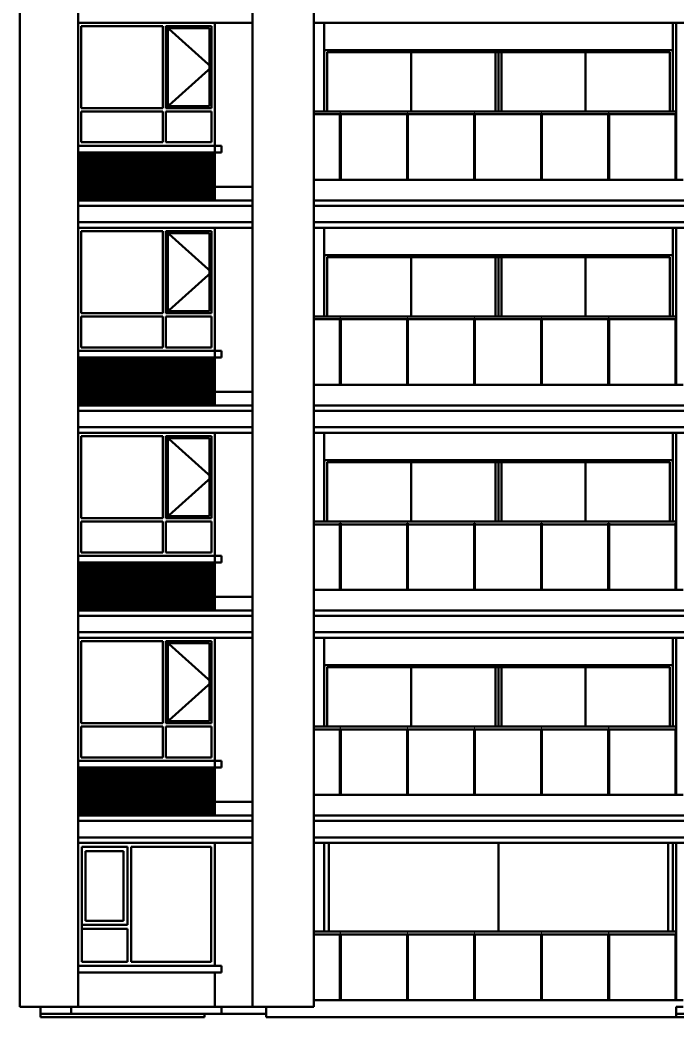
# Model space of a CAD drawing. Header units: millimetres. Extents: x 342 to 54742, y 308 to 27758.
# Drawn here: x 1142 to 10755, y 308 to 14898 of the extents above; entities that cross this region are included whole.
import ezdxf

# ---------------------------------------------------------------- set-up
doc = ezdxf.new("R2010")
doc.units = ezdxf.units.MM
doc.layers.add('AE-ELEV-3', color=252, linetype='Continuous')
doc.layers.add('AE-ELEV-4', color=251, linetype='Continuous')

msp = doc.modelspace()

# ---------------------------------------------------------------- linework, layer by layer
at = {"layer": 'AE-ELEV-3', "color": 252, "linetype": 'Continuous', "lineweight": 50}
for p, q in [((1142, 458), (1142, 21558)), ((4542, 458), (4542, 21558)), ((1992, 458), (1992, 20858)), ((5442, 458), (5442, 20858)), ((1992, 14858), (4542, 14858)), ((3992, 13058), (3992, 14858)), ((5442, 14858), (12492, 14858)), ((5592, 13558), (5592, 14858)), ((10692, 13558), (10692, 14858)), ((10742, 13558), (10742, 14858)), ((1992, 13058), (3992, 13058)), ((1992, 13058), (3992, 13058)), ((1992, 13058), (3992, 13058)), ((1992, 13058), (3992, 13058)), ((1992, 13058), (4092, 13058)), ((3992, 12958), (3992, 13058)), ((3992, 12958), (3992, 13058)), ((3992, 12958), (3992, 13058)), ((3992, 12958), (3992, 13058)), ((3992, 13058), (4092, 13058)), ((4092, 12958), (4092, 13058)), ((1992, 12958), (3992, 12958)), ((1992, 12958), (3992, 12958)), ((1992, 12958), (3992, 12958)), ((1992, 12958), (3992, 12958)), ((1992, 12958), (4092, 12958)), ((1992, 12948), (3992, 12948)), ((1992, 12948), (3992, 12948)), ((1992, 12948), (3992, 12948)), ((1992, 12948), (3992, 12948)), ((1992, 12918), (3992, 12918)), ((1992, 12918), (3992, 12918)), ((1992, 12918), (3992, 12918)), ((1992, 12918), (3992, 12918)), ((1992, 12888), (3992, 12888)), ((1992, 12888), (3992, 12888)), ((1992, 12888), (3992, 12888)), ((1992, 12888), (3992, 12888)), ((1992, 12858), (3992, 12858)), ((1992, 12858), (3992, 12858)), ((1992, 12858), (3992, 12858)), ((1992, 12858), (3992, 12858)), ((3992, 12458), (3992, 12958)), ((3992, 12958), (4092, 12958)), ((3992, 12918), (3992, 12948)), ((3992, 12918), (3992, 12948)), ((3992, 12918), (3992, 12948)), ((3992, 12918), (3992, 12948)), ((3992, 12858), (3992, 12888)), ((3992, 12858), (3992, 12888)), ((3992, 12858), (3992, 12888)), ((3992, 12858), (3992, 12888)), ((1992, 12828), (3992, 12828)), ((1992, 12828), (3992, 12828)), ((1992, 12828), (3992, 12828)), ((1992, 12828), (3992, 12828)), ((1992, 12798), (3992, 12798)), ((1992, 12798), (3992, 12798)), ((1992, 12798), (3992, 12798)), ((1992, 12798), (3992, 12798)), ((1992, 12768), (3992, 12768)), ((1992, 12768), (3992, 12768)), ((1992, 12768), (3992, 12768)), ((1992, 12768), (3992, 12768)), ((1992, 12738), (3992, 12738)), ((1992, 12738), (3992, 12738)), ((1992, 12738), (3992, 12738)), ((1992, 12738), (3992, 12738)), ((1992, 12708), (3992, 12708)), ((1992, 12708), (3992, 12708)), ((1992, 12708), (3992, 12708)), ((1992, 12708), (3992, 12708)), ((3992, 12798), (3992, 12828)), ((3992, 12798), (3992, 12828)), ((3992, 12798), (3992, 12828)), ((3992, 12798), (3992, 12828)), ((3992, 12738), (3992, 12768)), ((3992, 12738), (3992, 12768)), ((3992, 12738), (3992, 12768)), ((3992, 12738), (3992, 12768)), ((3992, 12678), (3992, 12708)), ((3992, 12678), (3992, 12708)), ((3992, 12678), (3992, 12708)), ((3992, 12678), (3992, 12708)), ((1992, 12678), (3992, 12678)), ((1992, 12678), (3992, 12678)), ((1992, 12678), (3992, 12678)), ((1992, 12678), (3992, 12678)), ((1992, 12648), (3992, 12648)), ((1992, 12648), (3992, 12648)), ((1992, 12648), (3992, 12648)), ((1992, 12648), (3992, 12648)), ((1992, 12618), (3992, 12618)), ((1992, 12618), (3992, 12618)), ((1992, 12618), (3992, 12618)), ((1992, 12618), (3992, 12618)), ((1992, 12588), (3992, 12588)), ((1992, 12588), (3992, 12588)), ((1992, 12588), (3992, 12588)), ((1992, 12588), (3992, 12588)), ((1992, 12558), (3992, 12558)), ((1992, 12558), (3992, 12558)), ((1992, 12558), (3992, 12558)), ((1992, 12558), (3992, 12558)), ((3992, 12618), (3992, 12648)), ((3992, 12618), (3992, 12648)), ((3992, 12618), (3992, 12648)), ((3992, 12618), (3992, 12648)), ((3992, 12558), (3992, 12588)), ((3992, 12558), (3992, 12588)), ((3992, 12558), (3992, 12588)), ((3992, 12558), (3992, 12588)), ((5442, 12558), (10842, 12558)), ((1992, 12528), (3992, 12528)), ((1992, 12528), (3992, 12528)), ((1992, 12528), (3992, 12528)), ((1992, 12528), (3992, 12528)), ((1992, 12498), (3992, 12498)), ((1992, 12498), (3992, 12498)), ((1992, 12498), (3992, 12498)), ((1992, 12498), (3992, 12498)), ((1992, 12468), (3992, 12468)), ((1992, 12468), (3992, 12468)), ((1992, 12468), (3992, 12468)), ((1992, 12468), (3992, 12468)), ((1992, 12438), (3992, 12438)), ((1992, 12438), (3992, 12438)), ((1992, 12438), (3992, 12438)), ((1992, 12438), (3992, 12438)), ((1992, 12408), (3992, 12408)), ((1992, 12408), (3992, 12408)), ((1992, 12408), (3992, 12408)), ((1992, 12408), (3992, 12408)), ((3992, 12498), (3992, 12528)), ((3992, 12498), (3992, 12528)), ((3992, 12498), (3992, 12528)), ((3992, 12498), (3992, 12528)), ((3992, 12438), (3992, 12468)), ((3992, 12438), (3992, 12468)), ((3992, 12438), (3992, 12468)), ((3992, 12438), (3992, 12468)), ((3992, 12258), (3992, 12458)), ((3992, 12458), (4542, 12458)), ((3992, 12458), (4542, 12458)), ((3992, 12378), (3992, 12408)), ((3992, 12378), (3992, 12408)), ((3992, 12378), (3992, 12408)), ((3992, 12378), (3992, 12408)), ((1992, 12378), (3992, 12378)), ((1992, 12378), (3992, 12378)), ((1992, 12378), (3992, 12378)), ((1992, 12378), (3992, 12378)), ((1992, 12348), (3992, 12348)), ((1992, 12348), (3992, 12348)), ((1992, 12348), (3992, 12348)), ((1992, 12348), (3992, 12348)), ((1992, 12318), (3992, 12318)), ((1992, 12318), (3992, 12318)), ((1992, 12318), (3992, 12318)), ((1992, 12318), (3992, 12318)), ((1992, 12288), (3992, 12288)), ((1992, 12288), (3992, 12288)), ((1992, 12288), (3992, 12288)), ((1992, 12288), (3992, 12288)), ((1992, 12258), (4542, 12258)), ((3992, 12318), (3992, 12348)), ((3992, 12318), (3992, 12348)), ((3992, 12318), (3992, 12348)), ((3992, 12318), (3992, 12348)), ((3992, 12258), (3992, 12288)), ((3992, 12258), (3992, 12288)), ((3992, 12258), (3992, 12288)), ((3992, 12258), (3992, 12288)), ((5442, 12258), (12492, 12258)), ((1992, 12178), (4542, 12178)), ((5442, 12178), (12492, 12178)), ((1992, 11938), (4542, 11938)), ((1992, 11858), (4542, 11858)), ((3992, 10058), (3992, 11858)), ((5442, 11938), (12492, 11938)), ((5442, 11858), (12492, 11858)), ((5592, 10558), (5592, 11858)), ((10692, 10558), (10692, 11858)), ((10742, 10558), (10742, 11858)), ((1992, 10058), (3992, 10058)), ((1992, 10058), (3992, 10058)), ((1992, 10058), (3992, 10058)), ((1992, 10058), (3992, 10058)), ((1992, 10058), (4092, 10058)), ((1992, 9958), (3992, 9958)), ((1992, 9958), (3992, 9958)), ((1992, 9958), (3992, 9958)), ((1992, 9958), (3992, 9958)), ((1992, 9958), (4092, 9958)), ((1992, 9948), (3992, 9948)), ((1992, 9948), (3992, 9948)), ((1992, 9948), (3992, 9948)), ((1992, 9948), (3992, 9948)), ((3992, 9958), (3992, 10058)), ((3992, 9958), (3992, 10058)), ((3992, 9958), (3992, 10058)), ((3992, 9958), (3992, 10058)), ((3992, 10058), (4092, 10058)), ((3992, 9458), (3992, 9958)), ((3992, 9958), (4092, 9958)), ((3992, 9918), (3992, 9948)), ((3992, 9918), (3992, 9948)), ((3992, 9918), (3992, 9948)), ((3992, 9918), (3992, 9948)), ((4092, 9958), (4092, 10058)), ((1992, 9918), (3992, 9918)), ((1992, 9918), (3992, 9918)), ((1992, 9918), (3992, 9918)), ((1992, 9918), (3992, 9918)), ((1992, 9888), (3992, 9888)), ((1992, 9888), (3992, 9888)), ((1992, 9888), (3992, 9888)), ((1992, 9888), (3992, 9888)), ((1992, 9858), (3992, 9858)), ((1992, 9858), (3992, 9858)), ((1992, 9858), (3992, 9858)), ((1992, 9858), (3992, 9858)), ((1992, 9828), (3992, 9828)), ((1992, 9828), (3992, 9828)), ((1992, 9828), (3992, 9828)), ((1992, 9828), (3992, 9828)), ((1992, 9798), (3992, 9798)), ((1992, 9798), (3992, 9798)), ((1992, 9798), (3992, 9798)), ((1992, 9798), (3992, 9798)), ((3992, 9858), (3992, 9888)), ((3992, 9858), (3992, 9888)), ((3992, 9858), (3992, 9888)), ((3992, 9858), (3992, 9888)), ((3992, 9798), (3992, 9828)), ((3992, 9798), (3992, 9828)), ((3992, 9798), (3992, 9828)), ((3992, 9798), (3992, 9828)), ((1992, 9768), (3992, 9768)), ((1992, 9768), (3992, 9768)), ((1992, 9768), (3992, 9768)), ((1992, 9768), (3992, 9768)), ((1992, 9738), (3992, 9738)), ((1992, 9738), (3992, 9738)), ((1992, 9738), (3992, 9738)), ((1992, 9738), (3992, 9738)), ((1992, 9708), (3992, 9708)), ((1992, 9708), (3992, 9708)), ((1992, 9708), (3992, 9708)), ((1992, 9708), (3992, 9708)), ((1992, 9678), (3992, 9678)), ((1992, 9678), (3992, 9678)), ((1992, 9678), (3992, 9678)), ((1992, 9678), (3992, 9678)), ((1992, 9648), (3992, 9648)), ((1992, 9648), (3992, 9648)), ((1992, 9648), (3992, 9648)), ((1992, 9648), (3992, 9648)), ((3992, 9738), (3992, 9768)), ((3992, 9738), (3992, 9768)), ((3992, 9738), (3992, 9768)), ((3992, 9738), (3992, 9768)), ((3992, 9678), (3992, 9708)), ((3992, 9678), (3992, 9708)), ((3992, 9678), (3992, 9708)), ((3992, 9678), (3992, 9708)), ((3992, 9618), (3992, 9648)), ((3992, 9618), (3992, 9648)), ((3992, 9618), (3992, 9648)), ((3992, 9618), (3992, 9648)), ((1992, 9618), (3992, 9618)), ((1992, 9618), (3992, 9618)), ((1992, 9618), (3992, 9618)), ((1992, 9618), (3992, 9618)), ((1992, 9588), (3992, 9588)), ((1992, 9588), (3992, 9588)), ((1992, 9588), (3992, 9588)), ((1992, 9588), (3992, 9588)), ((1992, 9558), (3992, 9558)), ((1992, 9558), (3992, 9558)), ((1992, 9558), (3992, 9558)), ((1992, 9558), (3992, 9558)), ((1992, 9528), (3992, 9528)), ((1992, 9528), (3992, 9528)), ((1992, 9528), (3992, 9528)), ((1992, 9528), (3992, 9528)), ((1992, 9498), (3992, 9498)), ((1992, 9498), (3992, 9498)), ((1992, 9498), (3992, 9498)), ((1992, 9498), (3992, 9498)), ((3992, 9558), (3992, 9588)), ((3992, 9558), (3992, 9588)), ((3992, 9558), (3992, 9588)), ((3992, 9558), (3992, 9588)), ((3992, 9498), (3992, 9528)), ((3992, 9498), (3992, 9528)), ((3992, 9498), (3992, 9528)), ((3992, 9498), (3992, 9528)), ((5442, 9558), (10842, 9558)), ((1992, 9468), (3992, 9468)), ((1992, 9468), (3992, 9468)), ((1992, 9468), (3992, 9468)), ((1992, 9468), (3992, 9468)), ((1992, 9438), (3992, 9438)), ((1992, 9438), (3992, 9438)), ((1992, 9438), (3992, 9438)), ((1992, 9438), (3992, 9438)), ((1992, 9408), (3992, 9408)), ((1992, 9408), (3992, 9408)), ((1992, 9408), (3992, 9408)), ((1992, 9408), (3992, 9408)), ((1992, 9378), (3992, 9378)), ((1992, 9378), (3992, 9378)), ((1992, 9378), (3992, 9378)), ((1992, 9378), (3992, 9378)), ((1992, 9348), (3992, 9348)), ((1992, 9348), (3992, 9348)), ((1992, 9348), (3992, 9348)), ((1992, 9348), (3992, 9348)), ((3992, 9438), (3992, 9468)), ((3992, 9438), (3992, 9468)), ((3992, 9438), (3992, 9468)), ((3992, 9438), (3992, 9468)), ((3992, 9258), (3992, 9458)), ((3992, 9458), (4542, 9458)), ((3992, 9458), (4542, 9458)), ((3992, 9378), (3992, 9408)), ((3992, 9378), (3992, 9408)), ((3992, 9378), (3992, 9408)), ((3992, 9378), (3992, 9408)), ((3992, 9318), (3992, 9348)), ((3992, 9318), (3992, 9348)), ((3992, 9318), (3992, 9348)), ((3992, 9318), (3992, 9348)), ((1992, 9318), (3992, 9318)), ((1992, 9318), (3992, 9318)), ((1992, 9318), (3992, 9318)), ((1992, 9318), (3992, 9318)), ((1992, 9288), (3992, 9288)), ((1992, 9288), (3992, 9288)), ((1992, 9288), (3992, 9288)), ((1992, 9288), (3992, 9288)), ((1992, 9258), (4542, 9258)), ((3992, 9258), (3992, 9288)), ((3992, 9258), (3992, 9288)), ((3992, 9258), (3992, 9288)), ((3992, 9258), (3992, 9288)), ((5442, 9258), (12492, 9258)), ((1992, 9178), (4542, 9178)), ((5442, 9178), (12492, 9178)), ((1992, 8938), (4542, 8938)), ((5442, 8938), (12492, 8938)), ((1992, 8858), (4542, 8858)), ((3992, 7058), (3992, 8858)), ((5442, 8858), (12492, 8858)), ((5592, 7558), (5592, 8858)), ((10692, 7558), (10692, 8858)), ((10742, 7558), (10742, 8858)), ((1992, 7058), (3992, 7058)), ((1992, 7058), (3992, 7058)), ((1992, 7058), (3992, 7058)), ((1992, 7058), (3992, 7058)), ((1992, 7058), (4092, 7058)), ((3992, 6958), (3992, 7058)), ((3992, 6958), (3992, 7058)), ((3992, 6958), (3992, 7058)), ((3992, 6958), (3992, 7058)), ((3992, 7058), (4092, 7058)), ((4092, 6958), (4092, 7058)), ((1992, 6958), (3992, 6958)), ((1992, 6958), (3992, 6958)), ((1992, 6958), (3992, 6958)), ((1992, 6958), (3992, 6958)), ((1992, 6958), (4092, 6958)), ((1992, 6948), (3992, 6948)), ((1992, 6948), (3992, 6948)), ((1992, 6948), (3992, 6948)), ((1992, 6948), (3992, 6948)), ((1992, 6918), (3992, 6918)), ((1992, 6918), (3992, 6918)), ((1992, 6918), (3992, 6918)), ((1992, 6918), (3992, 6918)), ((1992, 6888), (3992, 6888)), ((1992, 6888), (3992, 6888)), ((1992, 6888), (3992, 6888)), ((1992, 6888), (3992, 6888)), ((1992, 6858), (3992, 6858)), ((1992, 6858), (3992, 6858)), ((1992, 6858), (3992, 6858)), ((1992, 6858), (3992, 6858)), ((3992, 6458), (3992, 6958)), ((3992, 6958), (4092, 6958)), ((3992, 6918), (3992, 6948)), ((3992, 6918), (3992, 6948)), ((3992, 6918), (3992, 6948)), ((3992, 6918), (3992, 6948)), ((3992, 6858), (3992, 6888)), ((3992, 6858), (3992, 6888)), ((3992, 6858), (3992, 6888)), ((3992, 6858), (3992, 6888)), ((1992, 6828), (3992, 6828)), ((1992, 6828), (3992, 6828)), ((1992, 6828), (3992, 6828)), ((1992, 6828), (3992, 6828)), ((1992, 6798), (3992, 6798)), ((1992, 6798), (3992, 6798)), ((1992, 6798), (3992, 6798)), ((1992, 6798), (3992, 6798)), ((1992, 6768), (3992, 6768)), ((1992, 6768), (3992, 6768)), ((1992, 6768), (3992, 6768)), ((1992, 6768), (3992, 6768)), ((1992, 6738), (3992, 6738)), ((1992, 6738), (3992, 6738)), ((1992, 6738), (3992, 6738)), ((1992, 6738), (3992, 6738)), ((3992, 6798), (3992, 6828)), ((3992, 6798), (3992, 6828)), ((3992, 6798), (3992, 6828)), ((3992, 6798), (3992, 6828)), ((3992, 6738), (3992, 6768)), ((3992, 6738), (3992, 6768)), ((3992, 6738), (3992, 6768)), ((3992, 6738), (3992, 6768)), ((1992, 6708), (3992, 6708)), ((1992, 6708), (3992, 6708)), ((1992, 6708), (3992, 6708)), ((1992, 6708), (3992, 6708)), ((1992, 6678), (3992, 6678)), ((1992, 6678), (3992, 6678)), ((1992, 6678), (3992, 6678)), ((1992, 6678), (3992, 6678)), ((1992, 6648), (3992, 6648)), ((1992, 6648), (3992, 6648)), ((1992, 6648), (3992, 6648)), ((1992, 6648), (3992, 6648)), ((1992, 6618), (3992, 6618)), ((1992, 6618), (3992, 6618)), ((1992, 6618), (3992, 6618)), ((1992, 6618), (3992, 6618)), ((1992, 6588), (3992, 6588)), ((1992, 6588), (3992, 6588)), ((1992, 6588), (3992, 6588)), ((1992, 6588), (3992, 6588)), ((3992, 6678), (3992, 6708)), ((3992, 6678), (3992, 6708)), ((3992, 6678), (3992, 6708)), ((3992, 6678), (3992, 6708)), ((3992, 6618), (3992, 6648)), ((3992, 6618), (3992, 6648)), ((3992, 6618), (3992, 6648)), ((3992, 6618), (3992, 6648)), ((3992, 6558), (3992, 6588)), ((3992, 6558), (3992, 6588)), ((3992, 6558), (3992, 6588)), ((3992, 6558), (3992, 6588)), ((1992, 6558), (3992, 6558)), ((1992, 6558), (3992, 6558)), ((1992, 6558), (3992, 6558)), ((1992, 6558), (3992, 6558)), ((1992, 6528), (3992, 6528)), ((1992, 6528), (3992, 6528)), ((1992, 6528), (3992, 6528)), ((1992, 6528), (3992, 6528)), ((1992, 6498), (3992, 6498)), ((1992, 6498), (3992, 6498)), ((1992, 6498), (3992, 6498)), ((1992, 6498), (3992, 6498)), ((1992, 6468), (3992, 6468)), ((1992, 6468), (3992, 6468)), ((1992, 6468), (3992, 6468)), ((1992, 6468), (3992, 6468)), ((1992, 6438), (3992, 6438)), ((1992, 6438), (3992, 6438)), ((1992, 6438), (3992, 6438)), ((1992, 6438), (3992, 6438)), ((3992, 6498), (3992, 6528)), ((3992, 6498), (3992, 6528)), ((3992, 6498), (3992, 6528)), ((3992, 6498), (3992, 6528)), ((3992, 6438), (3992, 6468)), ((3992, 6438), (3992, 6468)), ((3992, 6438), (3992, 6468)), ((3992, 6438), (3992, 6468)), ((3992, 6258), (3992, 6458)), ((3992, 6458), (4542, 6458)), ((3992, 6458), (4542, 6458)), ((5442, 6558), (10842, 6558)), ((1992, 6408), (3992, 6408)), ((1992, 6408), (3992, 6408)), ((1992, 6408), (3992, 6408)), ((1992, 6408), (3992, 6408)), ((1992, 6378), (3992, 6378)), ((1992, 6378), (3992, 6378)), ((1992, 6378), (3992, 6378)), ((1992, 6378), (3992, 6378)), ((1992, 6348), (3992, 6348)), ((1992, 6348), (3992, 6348)), ((1992, 6348), (3992, 6348)), ((1992, 6348), (3992, 6348)), ((1992, 6318), (3992, 6318)), ((1992, 6318), (3992, 6318)), ((1992, 6318), (3992, 6318)), ((1992, 6318), (3992, 6318)), ((1992, 6288), (3992, 6288)), ((1992, 6288), (3992, 6288)), ((1992, 6288), (3992, 6288)), ((1992, 6288), (3992, 6288)), ((3992, 6378), (3992, 6408)), ((3992, 6378), (3992, 6408)), ((3992, 6378), (3992, 6408)), ((3992, 6378), (3992, 6408)), ((3992, 6318), (3992, 6348)), ((3992, 6318), (3992, 6348)), ((3992, 6318), (3992, 6348)), ((3992, 6318), (3992, 6348)), ((3992, 6258), (3992, 6288)), ((3992, 6258), (3992, 6288)), ((3992, 6258), (3992, 6288)), ((3992, 6258), (3992, 6288)), ((1992, 6258), (4542, 6258)), ((1992, 6178), (4542, 6178)), ((5442, 6258), (12492, 6258)), ((5442, 6178), (12492, 6178)), ((1992, 5938), (4542, 5938)), ((1992, 5858), (4542, 5858)), ((3992, 4058), (3992, 5858)), ((5442, 5938), (12492, 5938)), ((5442, 5858), (12492, 5858)), ((5592, 4558), (5592, 5858)), ((10692, 4558), (10692, 5858)), ((10742, 4558), (10742, 5858)), ((1992, 4058), (3992, 4058)), ((1992, 4058), (3992, 4058)), ((1992, 4058), (3992, 4058)), ((1992, 4058), (3992, 4058)), ((1992, 4058), (4092, 4058)), ((1992, 3958), (3992, 3958)), ((1992, 3958), (3992, 3958)), ((1992, 3958), (3992, 3958)), ((1992, 3958), (3992, 3958)), ((1992, 3958), (4092, 3958)), ((1992, 3948), (3992, 3948)), ((1992, 3948), (3992, 3948)), ((1992, 3948), (3992, 3948)), ((1992, 3948), (3992, 3948)), ((3992, 3958), (3992, 4058)), ((3992, 3958), (3992, 4058)), ((3992, 3958), (3992, 4058)), ((3992, 3958), (3992, 4058)), ((3992, 4058), (4092, 4058)), ((3992, 3458), (3992, 3958)), ((3992, 3958), (4092, 3958)), ((3992, 3918), (3992, 3948)), ((3992, 3918), (3992, 3948)), ((3992, 3918), (3992, 3948)), ((3992, 3918), (3992, 3948)), ((4092, 3958), (4092, 4058)), ((1992, 3918), (3992, 3918)), ((1992, 3918), (3992, 3918)), ((1992, 3918), (3992, 3918)), ((1992, 3918), (3992, 3918)), ((1992, 3888), (3992, 3888)), ((1992, 3888), (3992, 3888)), ((1992, 3888), (3992, 3888)), ((1992, 3888), (3992, 3888)), ((1992, 3858), (3992, 3858)), ((1992, 3858), (3992, 3858)), ((1992, 3858), (3992, 3858)), ((1992, 3858), (3992, 3858)), ((1992, 3828), (3992, 3828)), ((1992, 3828), (3992, 3828)), ((1992, 3828), (3992, 3828)), ((1992, 3828), (3992, 3828)), ((1992, 3798), (3992, 3798)), ((1992, 3798), (3992, 3798)), ((1992, 3798), (3992, 3798)), ((1992, 3798), (3992, 3798)), ((3992, 3858), (3992, 3888)), ((3992, 3858), (3992, 3888)), ((3992, 3858), (3992, 3888)), ((3992, 3858), (3992, 3888)), ((3992, 3798), (3992, 3828)), ((3992, 3798), (3992, 3828)), ((3992, 3798), (3992, 3828)), ((3992, 3798), (3992, 3828)), ((1992, 3768), (3992, 3768)), ((1992, 3768), (3992, 3768)), ((1992, 3768), (3992, 3768)), ((1992, 3768), (3992, 3768)), ((1992, 3738), (3992, 3738)), ((1992, 3738), (3992, 3738)), ((1992, 3738), (3992, 3738)), ((1992, 3738), (3992, 3738)), ((1992, 3708), (3992, 3708)), ((1992, 3708), (3992, 3708)), ((1992, 3708), (3992, 3708)), ((1992, 3708), (3992, 3708)), ((1992, 3678), (3992, 3678)), ((1992, 3678), (3992, 3678)), ((1992, 3678), (3992, 3678)), ((1992, 3678), (3992, 3678)), ((1992, 3648), (3992, 3648)), ((1992, 3648), (3992, 3648)), ((1992, 3648), (3992, 3648)), ((1992, 3648), (3992, 3648)), ((3992, 3738), (3992, 3768)), ((3992, 3738), (3992, 3768)), ((3992, 3738), (3992, 3768)), ((3992, 3738), (3992, 3768)), ((3992, 3678), (3992, 3708)), ((3992, 3678), (3992, 3708)), ((3992, 3678), (3992, 3708)), ((3992, 3678), (3992, 3708)), ((3992, 3618), (3992, 3648)), ((3992, 3618), (3992, 3648)), ((3992, 3618), (3992, 3648)), ((3992, 3618), (3992, 3648)), ((1992, 3618), (3992, 3618)), ((1992, 3618), (3992, 3618)), ((1992, 3618), (3992, 3618)), ((1992, 3618), (3992, 3618)), ((1992, 3588), (3992, 3588)), ((1992, 3588), (3992, 3588)), ((1992, 3588), (3992, 3588)), ((1992, 3588), (3992, 3588)), ((1992, 3558), (3992, 3558)), ((1992, 3558), (3992, 3558)), ((1992, 3558), (3992, 3558)), ((1992, 3558), (3992, 3558)), ((1992, 3528), (3992, 3528)), ((1992, 3528), (3992, 3528)), ((1992, 3528), (3992, 3528)), ((1992, 3528), (3992, 3528)), ((3992, 3558), (3992, 3588)), ((3992, 3558), (3992, 3588)), ((3992, 3558), (3992, 3588)), ((3992, 3558), (3992, 3588)), ((3992, 3498), (3992, 3528)), ((3992, 3498), (3992, 3528)), ((3992, 3498), (3992, 3528)), ((3992, 3498), (3992, 3528)), ((5442, 3558), (10842, 3558)), ((1992, 3498), (3992, 3498)), ((1992, 3498), (3992, 3498)), ((1992, 3498), (3992, 3498)), ((1992, 3498), (3992, 3498)), ((1992, 3468), (3992, 3468)), ((1992, 3468), (3992, 3468)), ((1992, 3468), (3992, 3468)), ((1992, 3468), (3992, 3468)), ((1992, 3438), (3992, 3438)), ((1992, 3438), (3992, 3438)), ((1992, 3438), (3992, 3438)), ((1992, 3438), (3992, 3438)), ((1992, 3408), (3992, 3408)), ((1992, 3408), (3992, 3408)), ((1992, 3408), (3992, 3408)), ((1992, 3408), (3992, 3408)), ((1992, 3378), (3992, 3378)), ((1992, 3378), (3992, 3378)), ((1992, 3378), (3992, 3378)), ((1992, 3378), (3992, 3378)), ((3992, 3438), (3992, 3468)), ((3992, 3438), (3992, 3468)), ((3992, 3438), (3992, 3468)), ((3992, 3438), (3992, 3468)), ((3992, 3258), (3992, 3458)), ((3992, 3458), (4542, 3458)), ((3992, 3458), (4542, 3458)), ((3992, 3378), (3992, 3408)), ((3992, 3378), (3992, 3408)), ((3992, 3378), (3992, 3408)), ((3992, 3378), (3992, 3408)), ((1992, 3348), (3992, 3348)), ((1992, 3348), (3992, 3348)), ((1992, 3348), (3992, 3348)), ((1992, 3348), (3992, 3348)), ((1992, 3318), (3992, 3318)), ((1992, 3318), (3992, 3318)), ((1992, 3318), (3992, 3318)), ((1992, 3318), (3992, 3318)), ((1992, 3288), (3992, 3288)), ((1992, 3288), (3992, 3288)), ((1992, 3288), (3992, 3288)), ((1992, 3288), (3992, 3288)), ((1992, 3258), (4542, 3258)), ((3992, 3318), (3992, 3348)), ((3992, 3318), (3992, 3348)), ((3992, 3318), (3992, 3348)), ((3992, 3318), (3992, 3348)), ((3992, 3258), (3992, 3288)), ((3992, 3258), (3992, 3288)), ((3992, 3258), (3992, 3288)), ((3992, 3258), (3992, 3288)), ((5442, 3258), (12492, 3258)), ((1992, 3178), (4542, 3178)), ((5442, 3178), (12492, 3178)), ((1992, 2938), (4542, 2938)), ((5442, 2938), (12492, 2938)), ((1992, 2858), (4542, 2858)), ((3992, 1058), (3992, 2858)), ((5442, 2858), (12492, 2858)), ((5592, 1558), (5592, 2858)), ((10692, 1558), (10692, 2858)), ((10742, 1558), (10742, 2858)), ((1992, 1058), (4092, 1058)), ((3992, 1058), (4092, 1058)), ((4092, 958), (4092, 1058)), ((1992, 958), (4092, 958)), ((3992, 458), (3992, 958)), ((3992, 958), (4092, 958)), ((1142, 458), (1992, 458)), ((1442, 358), (1442, 458)), ((1892, 358), (1892, 458)), ((1892, 358), (1892, 458)), ((1992, 458), (3992, 458)), ((3992, 458), (4542, 458)), ((4092, 358), (4092, 458)), ((4542, 458), (5442, 458)), ((4742, 308), (4742, 458)), ((5442, 558), (10842, 558)), ((10742, 308), (10742, 458)), ((10742, 458), (10842, 458)), ((1442, 308), (1442, 358)), ((1442, 358), (1892, 358)), ((1442, 308), (3842, 308)), ((1892, 358), (1892, 358)), ((1892, 358), (4092, 358)), ((3842, 308), (3842, 358)), ((4092, 358), (4742, 358)), ((4742, 308), (10742, 308)), ((10742, 358), (11342, 358)), ((10742, 308), (10942, 308))]:
    msp.add_line(p, q, dxfattribs=at)
at = {"layer": 'AE-ELEV-4', "color": 251, "linetype": 'Continuous', "lineweight": 50}
for p, q in [((2040, 13608), (2040, 14808)), ((2040, 14808), (3230, 14808)), ((3230, 13608), (3230, 14808)), ((3278, 13608), (3278, 14808)), ((3278, 13608), (3278, 14808)), ((3278, 13608), (3278, 14808)), ((3278, 13608), (3278, 14808)), ((3278, 14808), (3945, 14808)), ((3278, 14808), (3945, 14808)), ((3278, 14808), (3945, 14208)), ((3306, 13638), (3306, 14778)), ((3306, 14778), (3916, 14778)), ((3916, 13638), (3916, 14778)), ((3945, 13608), (3945, 14808)), ((3945, 13608), (3945, 14808)), ((5592, 14458), (10692, 14458)), ((5635, 13558), (5635, 14428)), ((5635, 14428), (10650, 14428)), ((6867, 13558), (6867, 14428)), ((8100, 13558), (8100, 14428)), ((8142, 13558), (8142, 14428)), ((8185, 13558), (8185, 14428)), ((9417, 13558), (9417, 14428)), ((10650, 13558), (10650, 14428)), ((3278, 13608), (3945, 14208)), ((2040, 13608), (3230, 13608)), ((3278, 13608), (3945, 13608)), ((3278, 13608), (3945, 13608)), ((3306, 13638), (3916, 13638)), ((2040, 13108), (2040, 13558)), ((2040, 13558), (3230, 13558)), ((3230, 13108), (3230, 13558)), ((3278, 13108), (3278, 13558)), ((3278, 13558), (3945, 13558)), ((3945, 13108), (3945, 13558)), ((5442, 13558), (10742, 13558)), ((5442, 13518), (5823, 13518)), ((5823, 12558), (5823, 13533)), ((5823, 13533), (5835, 13533)), ((5823, 13518), (5823, 13533)), ((5823, 13533), (5835, 13533)), ((5835, 12558), (5835, 13533)), ((5835, 13518), (5835, 13533)), ((5835, 13518), (6805, 13518)), ((6805, 12558), (6805, 13533)), ((6805, 13533), (6817, 13533)), ((6805, 13518), (6805, 13533)), ((6805, 13533), (6817, 13533)), ((6817, 12558), (6817, 13533)), ((6817, 13518), (6817, 13533)), ((6817, 13518), (7786, 13518)), ((7786, 12558), (7786, 13533)), ((7786, 13533), (7798, 13533)), ((7786, 13518), (7786, 13533)), ((7786, 13533), (7798, 13533)), ((7798, 12558), (7798, 13533)), ((7798, 13518), (7798, 13533)), ((7798, 13518), (8767, 13518)), ((8767, 12558), (8767, 13533)), ((8767, 13533), (8779, 13533)), ((8767, 13518), (8767, 13533)), ((8767, 13533), (8779, 13533)), ((8779, 12558), (8779, 13533)), ((8779, 13518), (8779, 13533)), ((8779, 13518), (9749, 13518)), ((9749, 12558), (9749, 13533)), ((9749, 13533), (9761, 13533)), ((9749, 13518), (9749, 13533)), ((9749, 13533), (9761, 13533)), ((9761, 12558), (9761, 13533)), ((9761, 13518), (9761, 13533)), ((9761, 13518), (10730, 13518)), ((10730, 12558), (10730, 13533)), ((10730, 13533), (10742, 13533)), ((10730, 13518), (10730, 13533)), ((10730, 13533), (10742, 13533)), ((10742, 13533), (10742, 13558)), ((10742, 12558), (10742, 13533)), ((2040, 13108), (3230, 13108)), ((3278, 13108), (3945, 13108)), ((2040, 10608), (2040, 11808)), ((2040, 11808), (3230, 11808)), ((3230, 10608), (3230, 11808)), ((3278, 10608), (3278, 11808)), ((3278, 10608), (3278, 11808)), ((3278, 10608), (3278, 11808)), ((3278, 10608), (3278, 11808)), ((3278, 11808), (3945, 11808)), ((3278, 11808), (3945, 11808)), ((3278, 11808), (3945, 11208)), ((3306, 10638), (3306, 11778)), ((3306, 11778), (3916, 11778)), ((3916, 10638), (3916, 11778)), ((3945, 10608), (3945, 11808)), ((3945, 10608), (3945, 11808)), ((5592, 11458), (10692, 11458)), ((5635, 10558), (5635, 11428)), ((5635, 11428), (10650, 11428)), ((6867, 10558), (6867, 11428)), ((8100, 10558), (8100, 11428)), ((8142, 10558), (8142, 11428)), ((8185, 10558), (8185, 11428)), ((9417, 10558), (9417, 11428)), ((10650, 10558), (10650, 11428)), ((3278, 10608), (3945, 11208)), ((2040, 10608), (3230, 10608)), ((2040, 10108), (2040, 10558)), ((2040, 10558), (3230, 10558)), ((3230, 10108), (3230, 10558)), ((3278, 10608), (3945, 10608)), ((3278, 10608), (3945, 10608)), ((3278, 10108), (3278, 10558)), ((3278, 10558), (3945, 10558)), ((3306, 10638), (3916, 10638)), ((3945, 10108), (3945, 10558)), ((5442, 10558), (10742, 10558)), ((5442, 10518), (5823, 10518)), ((5823, 9558), (5823, 10533)), ((5823, 10533), (5835, 10533)), ((5823, 10518), (5823, 10533)), ((5823, 10533), (5835, 10533)), ((5835, 9558), (5835, 10533)), ((5835, 10518), (5835, 10533)), ((5835, 10518), (6805, 10518)), ((6805, 9558), (6805, 10533)), ((6805, 10533), (6817, 10533)), ((6805, 10518), (6805, 10533)), ((6805, 10533), (6817, 10533)), ((6817, 9558), (6817, 10533)), ((6817, 10518), (6817, 10533)), ((6817, 10518), (7786, 10518)), ((7786, 9558), (7786, 10533)), ((7786, 10533), (7798, 10533)), ((7786, 10518), (7786, 10533)), ((7786, 10533), (7798, 10533)), ((7798, 9558), (7798, 10533)), ((7798, 10518), (7798, 10533)), ((7798, 10518), (8767, 10518)), ((8767, 9558), (8767, 10533)), ((8767, 10533), (8779, 10533)), ((8767, 10518), (8767, 10533)), ((8767, 10533), (8779, 10533)), ((8779, 9558), (8779, 10533)), ((8779, 10518), (8779, 10533)), ((8779, 10518), (9749, 10518)), ((9749, 9558), (9749, 10533)), ((9749, 10533), (9761, 10533)), ((9749, 10518), (9749, 10533)), ((9749, 10533), (9761, 10533)), ((9761, 9558), (9761, 10533)), ((9761, 10518), (9761, 10533)), ((9761, 10518), (10730, 10518)), ((10730, 9558), (10730, 10533)), ((10730, 10533), (10742, 10533)), ((10730, 10518), (10730, 10533)), ((10730, 10533), (10742, 10533)), ((10742, 10533), (10742, 10558)), ((10742, 9558), (10742, 10533)), ((2040, 10108), (3230, 10108)), ((3278, 10108), (3945, 10108)), ((2040, 7608), (2040, 8808)), ((2040, 8808), (3230, 8808)), ((3230, 7608), (3230, 8808)), ((3278, 7608), (3278, 8808)), ((3278, 7608), (3278, 8808)), ((3278, 7608), (3278, 8808)), ((3278, 7608), (3278, 8808)), ((3278, 8808), (3945, 8808)), ((3278, 8808), (3945, 8808)), ((3278, 8808), (3945, 8208)), ((3306, 7638), (3306, 8778)), ((3306, 8778), (3916, 8778)), ((3916, 7638), (3916, 8778)), ((3945, 7608), (3945, 8808)), ((3945, 7608), (3945, 8808)), ((5592, 8458), (10692, 8458)), ((5635, 7558), (5635, 8428)), ((5635, 8428), (10650, 8428)), ((6867, 7558), (6867, 8428)), ((8100, 7558), (8100, 8428)), ((8142, 7558), (8142, 8428)), ((8185, 7558), (8185, 8428)), ((9417, 7558), (9417, 8428)), ((10650, 7558), (10650, 8428)), ((3278, 7608), (3945, 8208)), ((2040, 7608), (3230, 7608)), ((3278, 7608), (3945, 7608)), ((3278, 7608), (3945, 7608)), ((3306, 7638), (3916, 7638)), ((2040, 7108), (2040, 7558)), ((2040, 7558), (3230, 7558)), ((3230, 7108), (3230, 7558)), ((3278, 7108), (3278, 7558)), ((3278, 7558), (3945, 7558)), ((3945, 7108), (3945, 7558)), ((5442, 7558), (10742, 7558)), ((5442, 7518), (5823, 7518)), ((5823, 6558), (5823, 7533)), ((5823, 7533), (5835, 7533)), ((5823, 7518), (5823, 7533)), ((5823, 7533), (5835, 7533)), ((5835, 6558), (5835, 7533)), ((5835, 7518), (5835, 7533)), ((5835, 7518), (6805, 7518)), ((6805, 6558), (6805, 7533)), ((6805, 7533), (6817, 7533)), ((6805, 7518), (6805, 7533)), ((6805, 7533), (6817, 7533)), ((6817, 6558), (6817, 7533)), ((6817, 7518), (6817, 7533)), ((6817, 7518), (7786, 7518)), ((7786, 6558), (7786, 7533)), ((7786, 7533), (7798, 7533)), ((7786, 7518), (7786, 7533)), ((7786, 7533), (7798, 7533)), ((7798, 6558), (7798, 7533)), ((7798, 7518), (7798, 7533)), ((7798, 7518), (8767, 7518)), ((8767, 6558), (8767, 7533)), ((8767, 7533), (8779, 7533)), ((8767, 7518), (8767, 7533)), ((8767, 7533), (8779, 7533)), ((8779, 6558), (8779, 7533)), ((8779, 7518), (8779, 7533)), ((8779, 7518), (9749, 7518)), ((9749, 6558), (9749, 7533)), ((9749, 7533), (9761, 7533)), ((9749, 7518), (9749, 7533)), ((9749, 7533), (9761, 7533)), ((9761, 6558), (9761, 7533)), ((9761, 7518), (9761, 7533)), ((9761, 7518), (10730, 7518)), ((10730, 6558), (10730, 7533)), ((10730, 7533), (10742, 7533)), ((10730, 7518), (10730, 7533)), ((10730, 7533), (10742, 7533)), ((10742, 7533), (10742, 7558)), ((10742, 6558), (10742, 7533)), ((2040, 7108), (3230, 7108)), ((3278, 7108), (3945, 7108)), ((2040, 4608), (2040, 5808)), ((2040, 5808), (3230, 5808)), ((3230, 4608), (3230, 5808)), ((3278, 4608), (3278, 5808)), ((3278, 4608), (3278, 5808)), ((3278, 4608), (3278, 5808)), ((3278, 4608), (3278, 5808)), ((3278, 5808), (3945, 5808)), ((3278, 5808), (3945, 5808)), ((3278, 5808), (3945, 5208)), ((3306, 4638), (3306, 5778)), ((3306, 5778), (3916, 5778)), ((3916, 4638), (3916, 5778)), ((3945, 4608), (3945, 5808)), ((3945, 4608), (3945, 5808)), ((5592, 5458), (10692, 5458)), ((5635, 4558), (5635, 5428)), ((5635, 5428), (10650, 5428)), ((6867, 4558), (6867, 5428)), ((8100, 4558), (8100, 5428)), ((8142, 4558), (8142, 5428)), ((8185, 4558), (8185, 5428)), ((9417, 4558), (9417, 5428)), ((10650, 4558), (10650, 5428)), ((3278, 4608), (3945, 5208)), ((2040, 4608), (3230, 4608)), ((2040, 4108), (2040, 4558)), ((2040, 4558), (3230, 4558)), ((3230, 4108), (3230, 4558)), ((3278, 4608), (3945, 4608)), ((3278, 4608), (3945, 4608)), ((3278, 4108), (3278, 4558)), ((3278, 4558), (3945, 4558)), ((3306, 4638), (3916, 4638)), ((3945, 4108), (3945, 4558)), ((5442, 4558), (10742, 4558)), ((5823, 3558), (5823, 4533)), ((5823, 4533), (5835, 4533)), ((5823, 4518), (5823, 4533)), ((5823, 4533), (5835, 4533)), ((5835, 3558), (5835, 4533)), ((5835, 4518), (5835, 4533)), ((6805, 3558), (6805, 4533)), ((6805, 4533), (6817, 4533)), ((6805, 4518), (6805, 4533)), ((6805, 4533), (6817, 4533)), ((6817, 3558), (6817, 4533)), ((6817, 4518), (6817, 4533)), ((7786, 3558), (7786, 4533)), ((7786, 4533), (7798, 4533)), ((7786, 4518), (7786, 4533)), ((7786, 4533), (7798, 4533)), ((7798, 3558), (7798, 4533)), ((7798, 4518), (7798, 4533)), ((8767, 3558), (8767, 4533)), ((8767, 4533), (8779, 4533)), ((8767, 4518), (8767, 4533)), ((8767, 4533), (8779, 4533)), ((8779, 3558), (8779, 4533)), ((8779, 4518), (8779, 4533)), ((9749, 3558), (9749, 4533)), ((9749, 4533), (9761, 4533)), ((9749, 4518), (9749, 4533)), ((9749, 4533), (9761, 4533)), ((9761, 3558), (9761, 4533)), ((9761, 4518), (9761, 4533)), ((10730, 3558), (10730, 4533)), ((10730, 4533), (10742, 4533)), ((10730, 4518), (10730, 4533)), ((10730, 4533), (10742, 4533)), ((10742, 4533), (10742, 4558)), ((10742, 3558), (10742, 4533)), ((5442, 4518), (5823, 4518)), ((5835, 4518), (6805, 4518)), ((6817, 4518), (7786, 4518)), ((7798, 4518), (8767, 4518)), ((8779, 4518), (9749, 4518)), ((9761, 4518), (10730, 4518)), ((2040, 4108), (3230, 4108)), ((3278, 4108), (3945, 4108)), ((2048, 1658), (2048, 2798)), ((2048, 1118), (2048, 2798)), ((2048, 2798), (2714, 2798)), ((2048, 2798), (2714, 2798)), ((2714, 1658), (2714, 2798)), ((2770, 1118), (2770, 2798)), ((2770, 2798), (3937, 2798)), ((3937, 1118), (3937, 2798)), ((5660, 1558), (5660, 2858)), ((8142, 1558), (8142, 2858)), ((10624, 1558), (10624, 2858)), ((2103, 1718), (2103, 2738)), ((2103, 2738), (2659, 2738)), ((2659, 1718), (2659, 2738)), ((2048, 1658), (2714, 1658)), ((2048, 1658), (2714, 1658)), ((2103, 1718), (2659, 1718)), ((2048, 1598), (2714, 1598)), ((2714, 1118), (2714, 1598)), ((5442, 1558), (10742, 1558)), ((5442, 1518), (5823, 1518)), ((5823, 558), (5823, 1533)), ((5823, 1533), (5835, 1533)), ((5823, 1518), (5823, 1533)), ((5823, 1533), (5835, 1533)), ((5835, 558), (5835, 1533)), ((5835, 1518), (5835, 1533)), ((5835, 1518), (6805, 1518)), ((6805, 558), (6805, 1533)), ((6805, 1533), (6817, 1533)), ((6805, 1518), (6805, 1533)), ((6805, 1533), (6817, 1533)), ((6817, 558), (6817, 1533)), ((6817, 1518), (6817, 1533)), ((6817, 1518), (7786, 1518)), ((7786, 558), (7786, 1533)), ((7786, 1533), (7798, 1533)), ((7786, 1518), (7786, 1533)), ((7786, 1533), (7798, 1533)), ((7798, 558), (7798, 1533)), ((7798, 1518), (7798, 1533)), ((7798, 1518), (8767, 1518)), ((8767, 558), (8767, 1533)), ((8767, 1533), (8779, 1533)), ((8767, 1518), (8767, 1533)), ((8767, 1533), (8779, 1533)), ((8779, 558), (8779, 1533)), ((8779, 1518), (8779, 1533)), ((8779, 1518), (9749, 1518)), ((9749, 558), (9749, 1533)), ((9749, 1533), (9761, 1533)), ((9749, 1518), (9749, 1533)), ((9749, 1533), (9761, 1533)), ((9761, 558), (9761, 1533)), ((9761, 1518), (9761, 1533)), ((9761, 1518), (10730, 1518)), ((10730, 558), (10730, 1533)), ((10730, 1533), (10742, 1533)), ((10730, 1518), (10730, 1533)), ((10730, 1533), (10742, 1533)), ((10742, 1533), (10742, 1558)), ((10742, 558), (10742, 1533)), ((2048, 1118), (2714, 1118)), ((2770, 1118), (3937, 1118))]:
    msp.add_line(p, q, dxfattribs=at)

doc.saveas('drawing.dxf')
